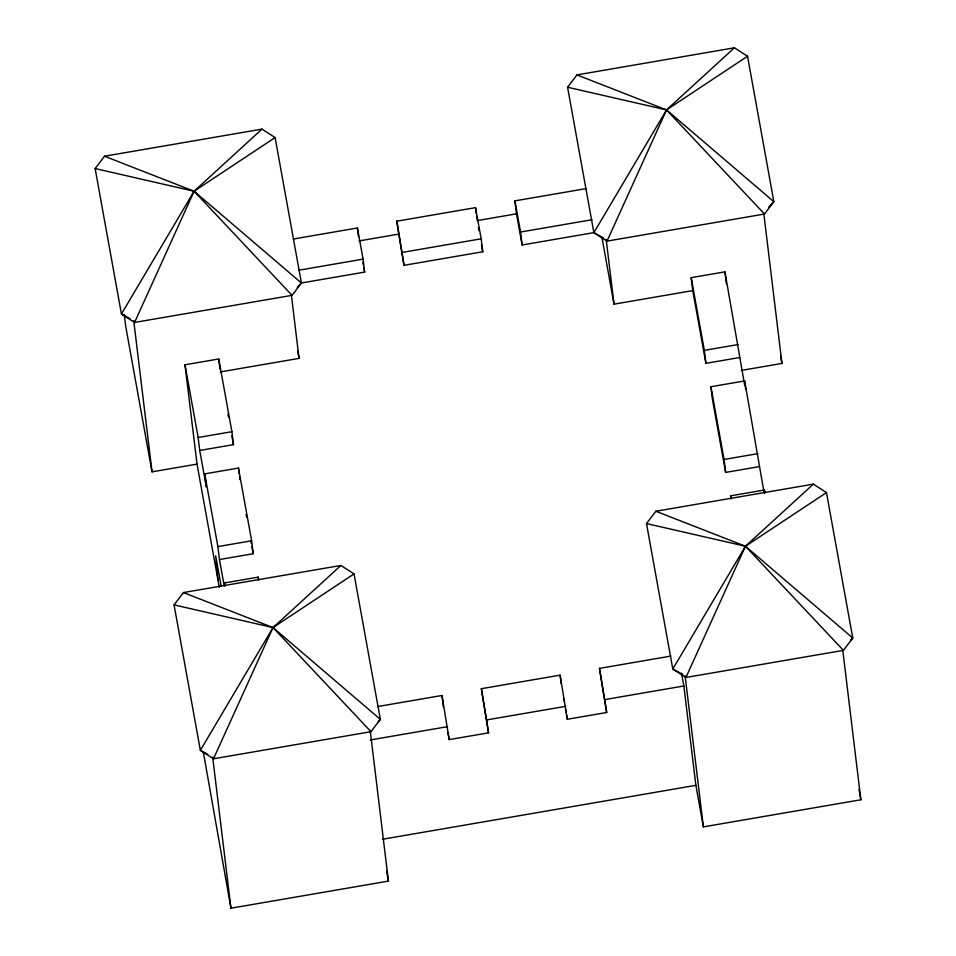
<?xml version="1.0" encoding="UTF-8"?>
<svg xmlns="http://www.w3.org/2000/svg" width="956" height="956" viewBox="0 0 956 956"><rect width="100%" height="100%" fill="white"/><g stroke="black" fill="none" stroke-linecap="round" stroke-linejoin="round"><path stroke-width="1.43" d="M213.487 758.789L273.022 627.566L340.91 565.462L354.031 573.911L380.345 719.354L370.964 731.687L213.487 758.789L200.366 750.341L174.052 604.885L183.421 592.565L340.91 565.462M685.93 677.469L745.453 546.246L813.341 484.142L826.474 492.591L852.776 638.034L843.407 650.367L685.93 677.469L672.797 669.021L646.495 523.565L655.864 511.245L813.341 484.142M95.134 168.555L104.503 156.222L261.98 129.12L275.113 137.568L301.415 283.024L292.046 295.344L134.569 322.447L121.436 313.998L95.134 168.555L194.092 191.236L301.415 283.024L297.34 287.254M567.577 87.235L576.946 74.903L734.423 47.8L747.544 56.249L773.858 201.704L764.489 214.025L607.012 241.127L593.879 232.678L567.577 87.235L666.535 109.916L773.858 201.704L768.755 206.986M378.301 721.469L380.345 719.354L273.022 627.566L183.421 592.565M850.732 640.15L852.776 638.034L745.453 546.246L655.864 511.245M261.98 129.12L194.092 191.236L121.436 313.998L130.052 318.695M734.423 47.8L666.535 109.916L593.879 232.678L603.714 238.044M275.113 137.568L194.092 191.236L134.569 322.447L133.732 320.702L152.028 471.858L197.02 464.114L184.998 364.786L218.745 358.978L231.902 431.694L233.467 444.648L199.72 450.467L206.305 486.819L204.727 473.865L238.474 468.058L251.631 540.785L253.197 553.739L219.45 559.547L224.182 585.729M747.544 56.249L666.535 109.916L607.012 241.127L606.176 239.382L614.015 304.163L692.753 290.612L691.188 277.658L724.935 271.851L744.652 385.16M354.031 573.911L273.022 627.566L200.366 750.341L207.739 754.356M826.474 492.591L745.453 546.246L672.797 669.021L682.632 674.374M293.277 239.024L357.436 227.982L363.077 259.148L364.642 272.101L300.483 283.143M396.8 221.195L475.538 207.643L481.179 238.809L482.744 251.775L404.006 265.326L396.8 221.195L404.006 265.326M593.568 232.69L522.119 244.999L516.479 213.821L514.914 200.868L586.363 188.571M359.002 240.936L398.377 234.16M477.116 220.609L516.479 213.821M298.917 270.19L363.077 259.148M402.44 252.372L481.179 238.809M522.119 244.999L520.554 232.033L592.003 219.737M220.31 371.932L299.049 358.38L291.389 295.069M199.72 450.467L198.155 437.501L231.902 431.694M739.645 357.52L705.91 363.328L704.333 350.374L738.08 344.566M741.306 370.426L781.948 363.435L763.832 213.75M759.387 466.612L725.64 472.419L712.483 399.692L710.917 386.738L744.664 380.93L763.856 491.336M219.45 559.547L217.884 546.593L251.631 540.785M725.64 472.419L724.062 459.466L757.809 453.658M224.815 585.825L224.457 582.945L258.204 577.137L258.729 580.053M730.993 498.697L730.647 495.817L764.394 490.01L764.92 492.926M377.835 706.52L441.995 695.478L449.2 739.609L488.564 732.834L481.358 688.702L560.108 675.151L567.314 719.27L606.678 712.495L599.472 668.375L670.921 656.079M370.354 739.956L447.635 726.644M486.998 719.868L565.737 706.317M605.112 699.541L683.851 685.99L681.544 673.239M382.388 839.284L695.872 785.33L683.851 685.99M203.389 752.384L230.946 908.2L388.423 881.097L370.319 731.412M695.872 785.33L703.389 826.88L860.866 799.778L842.75 650.092M646.495 523.565L745.453 546.246L843.407 650.367M174.052 604.885L273.022 627.566L370.964 731.687M576.946 74.903L666.535 109.916L764.489 214.025M104.503 156.222L194.092 191.236L292.046 295.344M780.622 356.086L781.948 363.435M859.002 789.489L860.866 799.778M691.188 277.658L704.333 350.374M710.917 386.738L724.062 459.466M730.647 495.817L731.173 498.733M692.753 290.612L705.91 363.328M601.91 237.255L614.015 304.163M514.914 200.868L520.554 232.033M606.678 712.495L599.472 668.375M478.394 227.683L478.908 230.516M481.466 244.688L482.744 251.775M563.466 698.023L563.98 700.856M565.51 709.364L566.024 712.196M566.538 715.028L567.314 719.27M488.564 732.834L481.358 688.702M362.85 262.183L363.364 265.015M363.866 267.847L364.642 272.101M447.922 732.523L449.2 739.609M297.734 351.103L299.049 358.38M386.618 871.059L388.423 881.097M227.946 414.103L228.472 417.019M231.89 435.924L233.467 444.648M246.098 514.471L246.624 517.375M250.831 540.642L251.356 543.558M251.882 546.462L253.197 553.739M184.998 364.786L198.155 437.501M204.727 473.865L217.884 546.593M224.457 582.945L224.983 585.861M221.135 585.968L215.686 555.878L217.992 580.041M197.02 464.114L219.294 587.295M152.028 471.858L125.726 326.414L124.28 314.56M764.394 490.01L764.74 492.89M744.664 380.93L745.704 389.57M724.935 271.851L726.369 283.705M685.093 675.713L703.389 826.88M560.108 675.151L561.148 683.791M475.538 207.643L476.243 213.403M476.59 216.283L476.936 219.163M441.995 695.478L443.393 706.998M357.436 227.982L358.476 236.61M258.204 577.137L258.55 580.017M238.474 468.058L239.179 473.818M239.526 476.697L239.872 479.577M218.745 358.978L219.964 369.052M212.662 757.033L230.946 908.2"/></g></svg>
